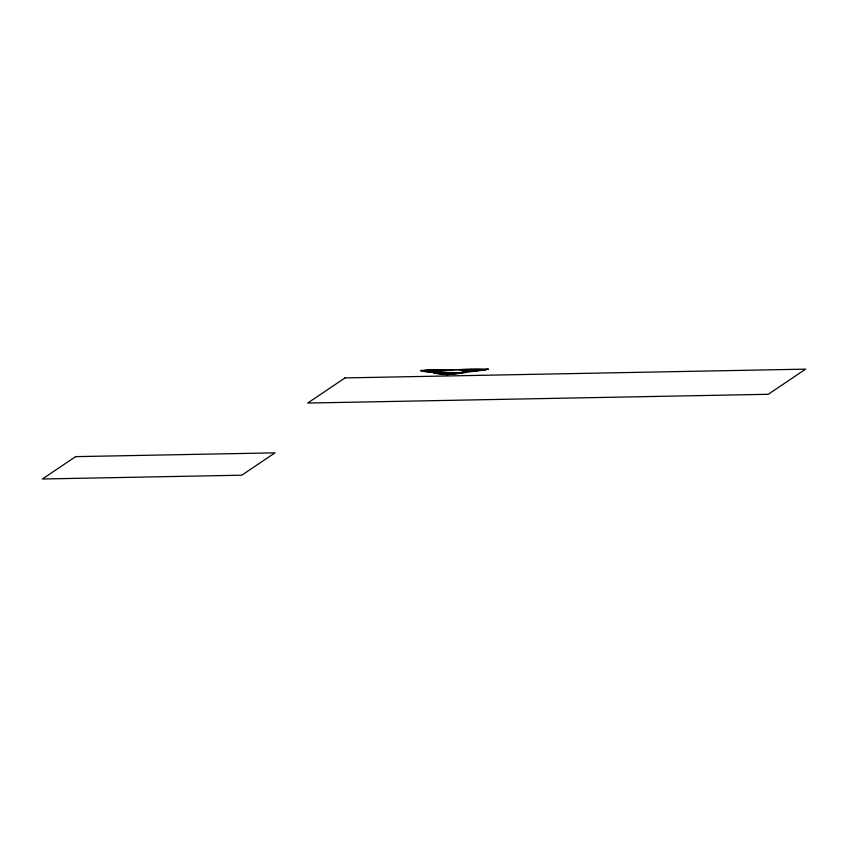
<?xml version="1.0" encoding="UTF-8"?>
<svg xmlns="http://www.w3.org/2000/svg" width="848" height="848" viewBox="0 0 848 848"><rect width="100%" height="100%" fill="white"/><g stroke="black" fill="none" stroke-linecap="round" stroke-linejoin="round"><path stroke-width="1.27" d="M427.487 371.509L438.098 370.057M440.25 373.629L457.644 373.3M470.852 369.431L477.625 370.555M75.62 456.637L42.4 478.993L241.775 475.198L274.996 452.843L75.62 456.637M345.041 377.911L307.686 403.054L768.246 394.288L805.6 369.145L345.041 377.911M427.519 370.046L420.852 370.958L429.364 372.367L440.271 372.166L433.614 373.078L442.115 374.487L453.033 374.286L466.358 372.452L462.107 371.742L473.025 371.541L486.349 369.707C466.718 368.18 447.203 371 427.519 370.046M429.819 370.428L426.777 370.841L437.971 371.774L447.68 370.449L429.819 370.428M442.582 372.548L439.54 372.961L450.723 373.894L460.432 372.569L442.582 372.548M462.573 369.802L459.521 370.216L470.714 371.159L480.424 369.823L462.573 369.802M488.236 369.103L447.023 374.752L420.714 370.385L488.236 369.103"/></g></svg>
